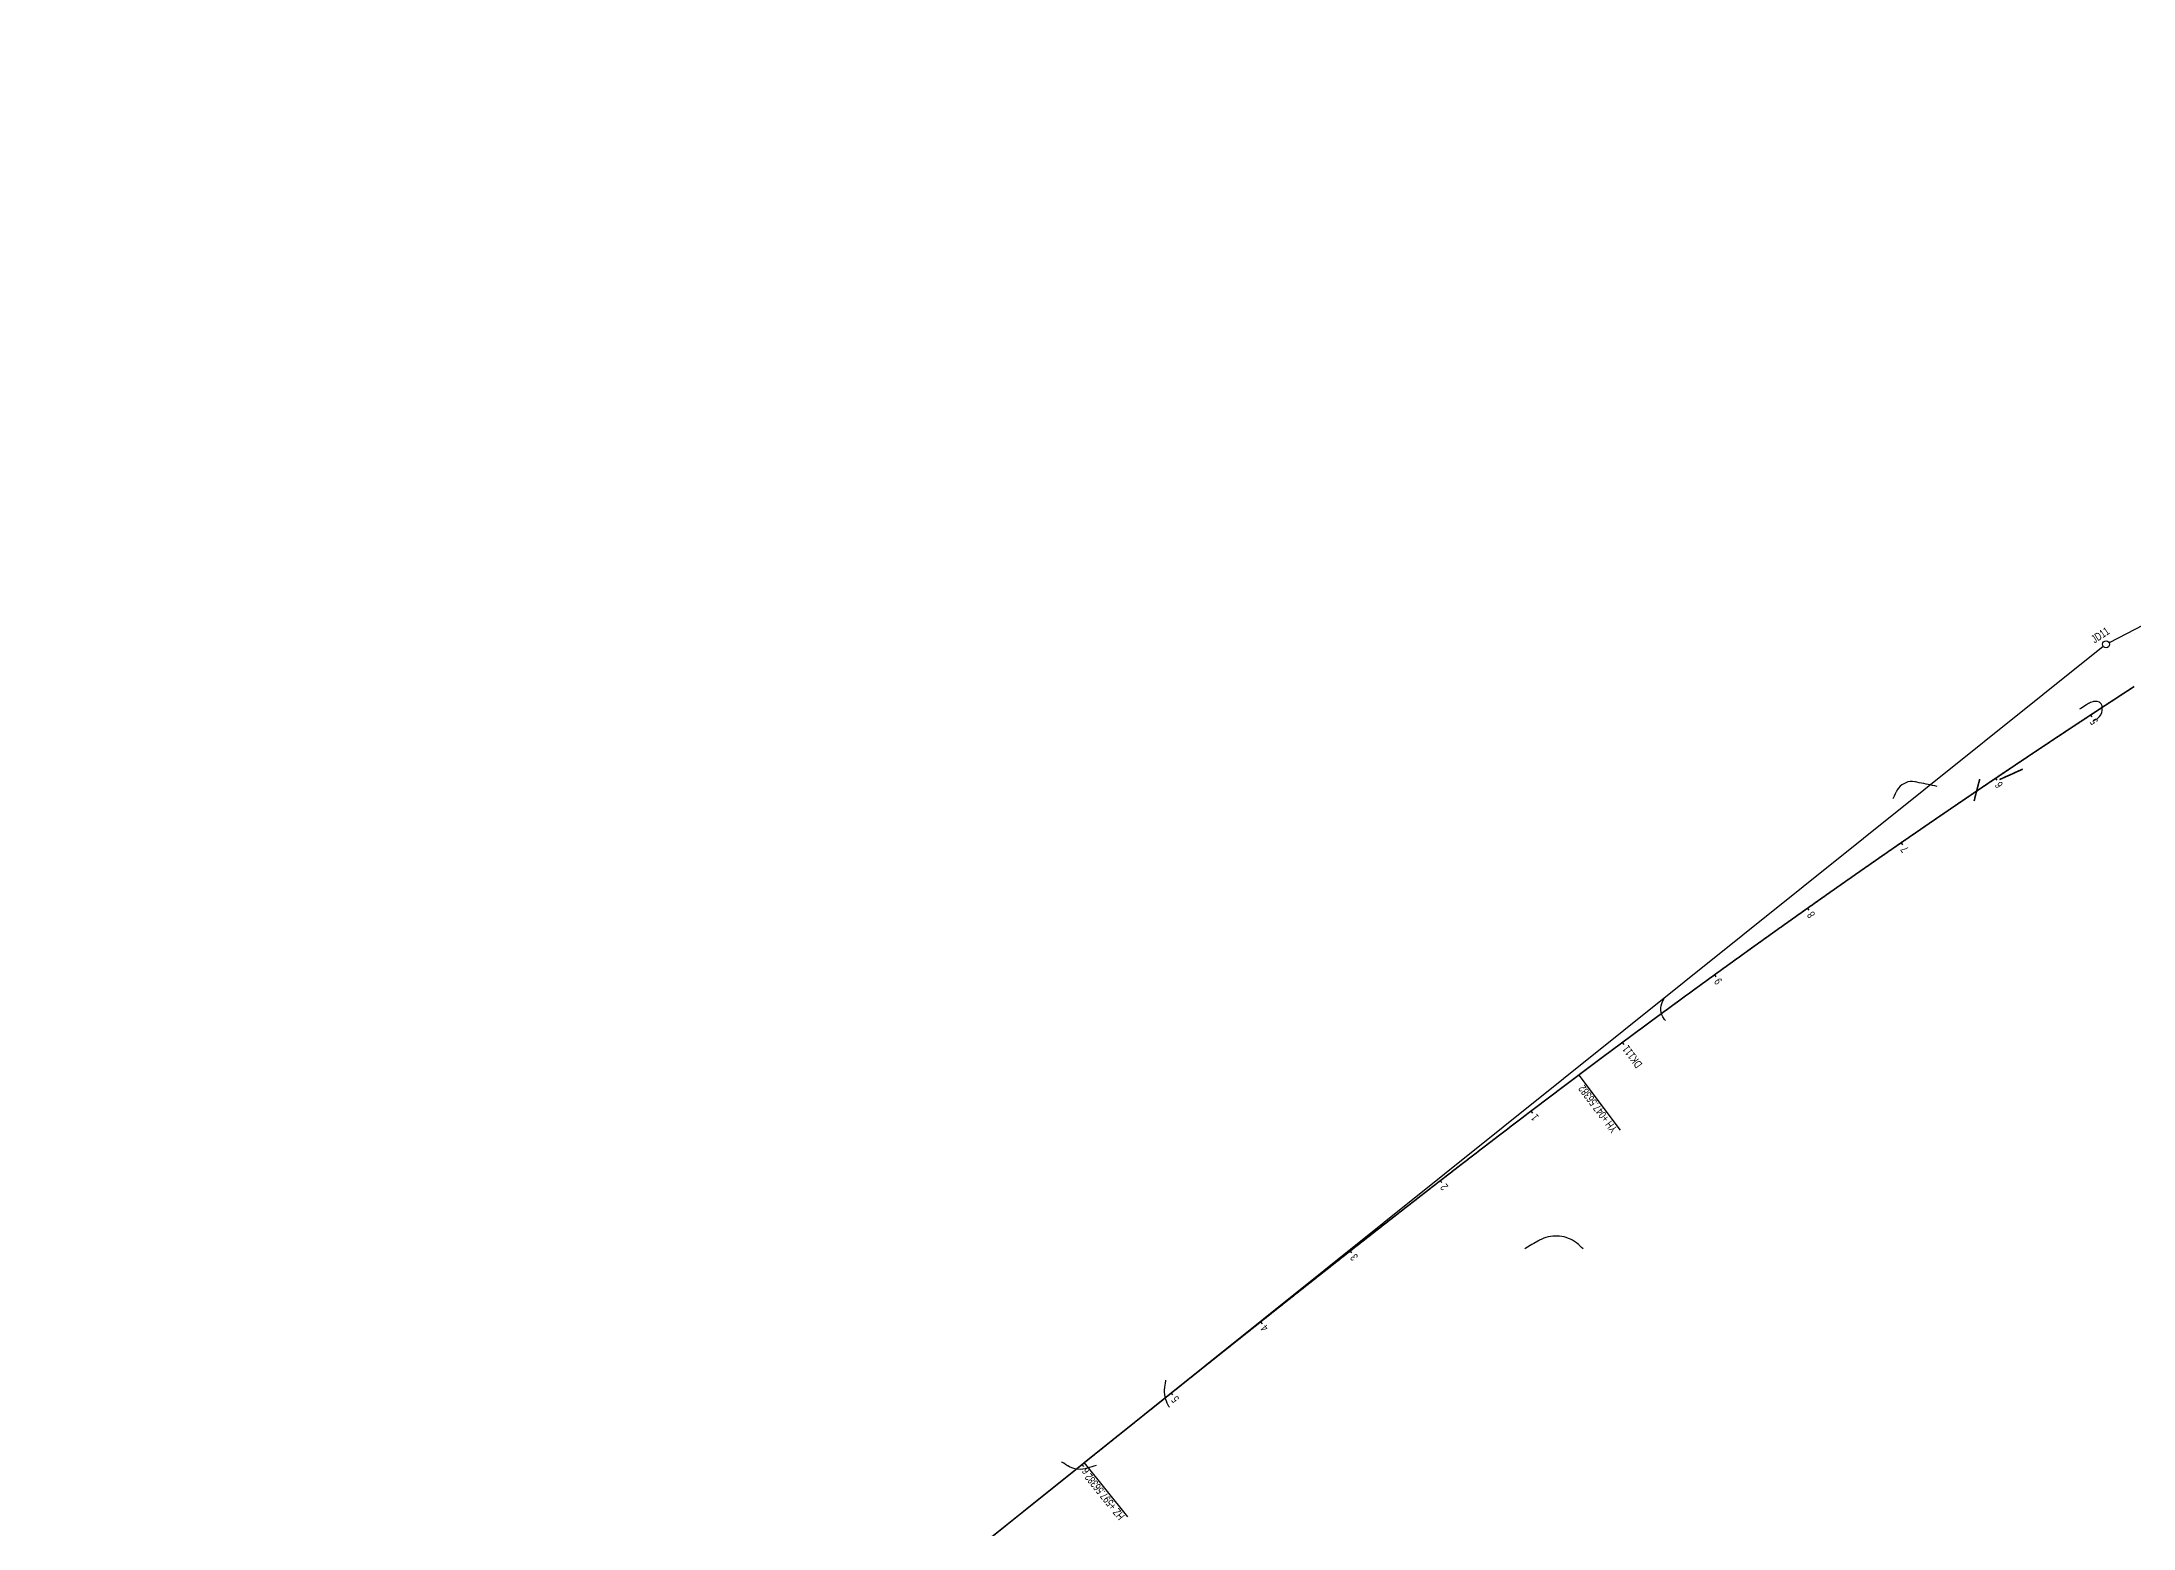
# Model space of a CAD drawing. Header units: millimetres. Extents: x 497834 to 621495, y 3353175 to 3430424.
# Drawn here: x 571236 to 573066, y 3394547 to 3395848 of the extents above; entities that cross this region are included whole.
import ezdxf

# ---------------------------------------------------------------- set-up
doc = ezdxf.new("R2010")
doc.units = ezdxf.units.MM
for name, color, linetype in [('DK改路中线', 7, 'Continuous'), ('dl3', 7, 'Continuous'), ('沪乍杭打线-0.0-200.8段-施工系转设计系成果-2000坐标系-左线_中线_交点', 7, 'Continuous'), ('沪乍杭打线-0.0-200.8段-施工系转设计系成果-2000坐标系-左线_五大桩', 7, 'Continuous'), ('沪乍杭打线-0.0-200.8段-施工系转设计系成果-2000坐标系-左线_里程', 7, 'Continuous')]:
    doc.layers.add(name, color=color, linetype=linetype)
doc.styles.add('PM_LC', font='slromans.shx', dxfattribs={"width": 0.75, "bigfont": 'hztxt.shx'})
doc.styles.add('PM_QX', font='slromans.shx', dxfattribs={"width": 0.75, "bigfont": 'hztxt.shx'})

msp = doc.modelspace()

# ---------------------------------------------------------------- linework, layer by layer
at = {"layer": 'DK改路中线', "color": 3, "linetype": 'Continuous', "ltscale": 2, "flags": 128}
for points in [[(573031.3, 3395253.9), (573033, 3395254.9), (573033.5, 3395255.1, 0.306383), (573034.7, 3395255.9), (573036.2, 3395257.3), (573037.4, 3395258.9), (573038.2, 3395260.7), (573038.7, 3395262.6), (573038.7, 3395264.6), (573038.7, 3395265), (573038.5, 3395266.1, 0.401438), (573038.5, 3395266.6), (573037.7, 3395268.4), (573036.2, 3395269.8), (573034.3, 3395270.5), (573033.2, 3395270.5), (573032.3, 3395270.5), (573031.9, 3395270.4, 0.12098), (573030.4, 3395270.2), (573028.5, 3395269.6), (573027.4, 3395269), (573026.7, 3395268.6), (573025, 3395267.5), (573019.9, 3395264.4), (573018.9, 3395263.8)], [(572894.2, 3395196.1), (572892.3, 3395196.5), (572890.3, 3395197), (572888.4, 3395197.4), (572886.4, 3395197.8), (572884.5, 3395198.2), (572882.5, 3395198.6), (572878.6, 3395199.4), (572876.6, 3395199.8), (572875.3, 3395200.1, 0.348379), (572874.7, 3395200.2), (572872.7, 3395200.4), (572870.7, 3395200.3), (572868.7, 3395200), (572866.8, 3395199.4), (572865, 3395198.5), (572863.3, 3395197.5), (572861.8, 3395196.2), (572860.4, 3395194.7), (572859.3, 3395193), (572858.6, 3395191.7), (572858.4, 3395191.3), (572857.6, 3395189.5), (572856.7, 3395187.6), (572855.9, 3395185.8), (572855.6, 3395185.3)], [(572656.5, 3394991.2), (572656.1, 3394991.7, -0.294324), (572655.3, 3394992.8), (572654.3, 3394994.5), (572653.5, 3394996.3), (572652.9, 3394998.3), (572652.6, 3395000.2), (572652.6, 3395002.2), (572652.9, 3395004.2), (572653.4, 3395006.1), (572654.1, 3395007.8), (572654.1, 3395008), (572655, 3395009.8), (572655.4, 3395010.6)], [(572584.6, 3394791.4), (572583.1, 3394792.7), (572581.7, 3394794.1), (572581.1, 3394794.6, 0.33105), (572580.2, 3394795.4), (572578.6, 3394796.7), (572577, 3394797.8), (572575.3, 3394798.9), (572573.5, 3394799.8), (572571.7, 3394800.6), (572569.8, 3394801.2), (572567.8, 3394801.8), (572565.9, 3394802.2), (572563.9, 3394802.5), (572561.9, 3394802.6), (572559.9, 3394802.6), (572557.9, 3394802.5), (572555.9, 3394802.3), (572554, 3394801.9), (572552, 3394801.4), (572550.1, 3394800.7), (572548.3, 3394800), (572546.5, 3394799.1), (572545.5, 3394798.5), (572544.8, 3394798.1), (572541.3, 3394796.1), (572539.6, 3394795.1), (572534.4, 3394792), (572533.5, 3394791.5)], [(572222.6, 3394652.8), (572222.2, 3394653.4, -0.178491), (572221.5, 3394654.5), (572220.6, 3394656.3), (572219.9, 3394658.2), (572219.2, 3394660.1), (572218.8, 3394662), (572218.5, 3394664), (572218.3, 3394666), (572218.4, 3394668), (572218.5, 3394670), (572218.6, 3394670.3), (572218.8, 3394672), (572219.1, 3394673.9), (572219.4, 3394675.9), (572219.5, 3394676.6)], [(572158.5, 3394601.8), (572156.6, 3394601.2), (572154.7, 3394600.6), (572152.7, 3394600.1), (572150.8, 3394599.5), (572150, 3394599.3, -0.215128), (572148.9, 3394599), (572146.9, 3394598.6), (572144.9, 3394598.4), (572142.9, 3394598.5), (572141, 3394598.7), (572139, 3394599.1), (572137.1, 3394599.8), (572135.3, 3394600.6), (572133.7, 3394601.5), (572133.5, 3394601.6), (572131.8, 3394602.6), (572130.1, 3394603.7), (572128.5, 3394604.7), (572128.2, 3394604.9)]]:
    msp.add_lwpolyline(points, format="xyb", dxfattribs=at)
at = {"layer": 'DK改路中线', "color": 3, "linetype": 'Continuous', "ltscale": 2, "const_width": 1.4, "flags": 128}
for points in [[(572969.1, 3395211.3), (572967.3, 3395210.4), (572965.4, 3395209.6), (572963.6, 3395208.8), (572960, 3395207.1), (572958.2, 3395206.3), (572956.3, 3395205.5), (572954.5, 3395204.7), (572952.7, 3395203.9), (572950.9, 3395203), (572949, 3395202.2), (572948.8, 3395202.1)], [(572931.5, 3395202.6), (572931, 3395200.6), (572930.5, 3395198.7), (572930, 3395196.8), (572929.5, 3395194.8), (572929, 3395192.9), (572928, 3395189), (572927.5, 3395187.1), (572926.6, 3395183.3)]]:
    msp.add_lwpolyline(points, dxfattribs=at)
at = {"layer": 'dl3', "color": 3, "linetype": 'Continuous', "ltscale": 2, "const_width": 1.4, "flags": 128}
msp.add_lwpolyline([(573066.7, 3395283.6), (573065.9, 3395283.1), (573065, 3395282.5), (573064.2, 3395282), (573064.2, 3395282), (573063.3, 3395281.4), (573062.5, 3395280.9), (573061.7, 3395280.3), (573060.8, 3395279.8), (573060, 3395279.3), (573060, 3395279.3), (573059.2, 3395278.7), (573058.3, 3395278.2), (573057.5, 3395277.6), (573056.6, 3395277.1), (573055.8, 3395276.5), (573055.8, 3395276.5), (573055, 3395276), (573054.1, 3395275.4), (573053.3, 3395274.9), (573052.5, 3395274.3), (573051.6, 3395273.8), (573051.6, 3395273.8), (573050.8, 3395273.2), (573050, 3395272.7), (573049.1, 3395272.1), (573048.3, 3395271.6), (573047.4, 3395271), (573047.4, 3395271), (573046.6, 3395270.5), (573045.8, 3395270), (573044.9, 3395269.4), (573044.1, 3395268.9), (573043.3, 3395268.3), (573043.3, 3395268.3), (573042.4, 3395267.8), (573041.6, 3395267.2), (573040.7, 3395266.7), (573039.9, 3395266.1), (573039.1, 3395265.6), (573039.1, 3395265.6), (573038.2, 3395265), (573037.4, 3395264.5), (573036.6, 3395263.9), (573035.7, 3395263.4), (573034.9, 3395262.8), (573034.9, 3395262.8), (573034.1, 3395262.3), (573033.2, 3395261.7), (573032.4, 3395261.2), (573031.6, 3395260.6), (573030.7, 3395260.1), (573030.7, 3395260.1), (573029.9, 3395259.5), (573029, 3395259), (573028.2, 3395258.4), (573027.4, 3395257.9), (573026.5, 3395257.3), (573026.5, 3395257.3), (573025.7, 3395256.8), (573024.9, 3395256.2), (573024, 3395255.7), (573023.2, 3395255.1), (573022.4, 3395254.6), (573022.4, 3395254.6), (573021.5, 3395254), (573020.7, 3395253.5), (573019.9, 3395252.9), (573019, 3395252.4), (573018.2, 3395251.8), (573018.2, 3395251.8), (573017.4, 3395251.3), (573016.5, 3395250.7), (573015.7, 3395250.2), (573014.9, 3395249.6), (573014, 3395249.1), (573014, 3395249.1), (573013.2, 3395248.5), (573012.4, 3395248), (573011.5, 3395247.4), (573010.7, 3395246.9), (573009.8, 3395246.3), (573009.8, 3395246.3), (573009, 3395245.8), (573008.2, 3395245.2), (573007.3, 3395244.7), (573006.5, 3395244.1), (573005.7, 3395243.6), (573005.7, 3395243.5), (573004.8, 3395243), (573004, 3395242.4), (573003.2, 3395241.9), (573002.3, 3395241.3), (573001.5, 3395240.8), (573001.5, 3395240.8), (573000.7, 3395240.2), (572999.8, 3395239.7), (572999, 3395239.1), (572998.2, 3395238.6), (572997.3, 3395238), (572997.3, 3395238), (572996.5, 3395237.5), (572995.7, 3395236.9), (572994.8, 3395236.4), (572994, 3395235.8), (572993.2, 3395235.3), (572993.2, 3395235.3), (572992.4, 3395234.7), (572991.5, 3395234.1), (572990.7, 3395233.6), (572989.9, 3395233), (572989, 3395232.5), (572989, 3395232.5), (572988.2, 3395231.9), (572987.4, 3395231.4), (572986.5, 3395230.8), (572985.7, 3395230.3), (572984.9, 3395229.7), (572984.9, 3395229.7), (572984, 3395229.2), (572983.2, 3395228.6), (572982.4, 3395228), (572981.5, 3395227.5), (572980.7, 3395226.9), (572980.7, 3395226.9), (572979.9, 3395226.4), (572979, 3395225.8), (572978.2, 3395225.3), (572977.4, 3395224.7), (572976.5, 3395224.2), (572976.5, 3395224.2), (572975.7, 3395223.6), (572974.9, 3395223.1), (572974, 3395222.5), (572973.2, 3395221.9), (572972.4, 3395221.4), (572972.4, 3395221.4), (572971.6, 3395220.8), (572970.7, 3395220.3), (572969.9, 3395219.7), (572969.1, 3395219.2), (572968.2, 3395218.6), (572968.2, 3395218.6), (572967.4, 3395218), (572966.6, 3395217.5), (572965.7, 3395216.9), (572964.9, 3395216.4), (572964.1, 3395215.8), (572964.1, 3395215.8), (572963.2, 3395215.3), (572962.4, 3395214.7), (572961.6, 3395214.1), (572960.8, 3395213.6), (572959.9, 3395213), (572959.9, 3395213), (572959.1, 3395212.5), (572958.3, 3395211.9), (572957.4, 3395211.4), (572956.6, 3395210.8), (572955.8, 3395210.2), (572955.8, 3395210.2), (572954.9, 3395209.7), (572954.1, 3395209.1), (572953.3, 3395208.6), (572952.5, 3395208), (572951.6, 3395207.5), (572951.6, 3395207.4), (572950.8, 3395206.9), (572950, 3395206.3), (572949.1, 3395205.8), (572948.3, 3395205.2), (572947.5, 3395204.7), (572947.5, 3395204.7), (572946.7, 3395204.1), (572945.8, 3395203.5), (572945, 3395203), (572944.2, 3395202.4), (572943.3, 3395201.9), (572943.3, 3395201.9), (572942.5, 3395201.3), (572941.7, 3395200.7), (572940.8, 3395200.2), (572940, 3395199.6), (572939.2, 3395199.1), (572939.2, 3395199.1), (572938.4, 3395198.5), (572937.5, 3395197.9), (572936.7, 3395197.4), (572935.9, 3395196.8), (572935, 3395196.3), (572935, 3395196.3), (572934.2, 3395195.7), (572933.4, 3395195.1), (572932.6, 3395194.6), (572931.7, 3395194), (572930.9, 3395193.5), (572930.9, 3395193.5), (572930.1, 3395192.9), (572929.3, 3395192.3), (572928.4, 3395191.8), (572927.6, 3395191.2), (572926.8, 3395190.7), (572926.8, 3395190.7), (572925.9, 3395190.1), (572925.1, 3395189.5), (572924.3, 3395189), (572923.5, 3395188.4), (572922.6, 3395187.8), (572922.6, 3395187.8), (572921.8, 3395187.3), (572921, 3395186.7), (572920.2, 3395186.2), (572919.3, 3395185.6), (572918.5, 3395185), (572918.5, 3395185), (572917.7, 3395184.5), (572916.8, 3395183.9), (572916, 3395183.3), (572915.2, 3395182.8), (572914.4, 3395182.2), (572914.4, 3395182.2), (572913.5, 3395181.7), (572912.7, 3395181.1), (572911.9, 3395180.5), (572911.1, 3395180), (572910.2, 3395179.4), (572910.2, 3395179.4), (572909.4, 3395178.8), (572908.6, 3395178.3), (572907.8, 3395177.7), (572906.9, 3395177.2), (572906.1, 3395176.6), (572906.1, 3395176.6), (572905.3, 3395176), (572904.4, 3395175.5), (572903.6, 3395174.9), (572902.8, 3395174.3), (572902, 3395173.8), (572902, 3395173.8), (572901.1, 3395173.2), (572900.3, 3395172.6), (572899.5, 3395172.1), (572898.7, 3395171.5), (572897.8, 3395171), (572897.8, 3395170.9), (572897, 3395170.4), (572896.2, 3395169.8), (572895.4, 3395169.3), (572894.5, 3395168.7), (572893.7, 3395168.1), (572893.7, 3395168.1), (572892.9, 3395167.6), (572892.1, 3395167), (572891.2, 3395166.4), (572890.4, 3395165.9), (572889.6, 3395165.3), (572889.6, 3395165.3), (572888.8, 3395164.7), (572887.9, 3395164.2), (572887.1, 3395163.6), (572886.3, 3395163), (572885.5, 3395162.5), (572885.5, 3395162.5), (572884.6, 3395161.9), (572883.8, 3395161.3), (572883, 3395160.8), (572882.2, 3395160.2), (572881.3, 3395159.6), (572881.3, 3395159.6), (572880.5, 3395159.1), (572879.7, 3395158.5), (572878.9, 3395157.9), (572878.1, 3395157.4), (572877.2, 3395156.8), (572877.2, 3395156.8), (572876.4, 3395156.2), (572875.6, 3395155.7), (572874.8, 3395155.1), (572873.9, 3395154.5), (572873.1, 3395154), (572873.1, 3395154), (572872.3, 3395153.4), (572871.5, 3395152.8), (572870.6, 3395152.3), (572869.8, 3395151.7), (572869, 3395151.1), (572869, 3395151.1), (572868.2, 3395150.6), (572867.3, 3395150), (572866.5, 3395149.4), (572865.7, 3395148.9), (572864.9, 3395148.3), (572864.9, 3395148.3), (572864.1, 3395147.7), (572863.2, 3395147.2), (572862.4, 3395146.6), (572861.6, 3395146), (572860.8, 3395145.5), (572860.8, 3395145.4), (572859.9, 3395144.9), (572859.1, 3395144.3), (572858.3, 3395143.7), (572857.5, 3395143.2), (572856.7, 3395142.6), (572856.7, 3395142.6), (572855.8, 3395142), (572855, 3395141.5), (572854.2, 3395140.9), (572853.4, 3395140.3), (572852.5, 3395139.8), (572852.5, 3395139.8), (572851.7, 3395139.2), (572850.9, 3395138.6), (572850.1, 3395138), (572849.3, 3395137.5), (572848.4, 3395136.9), (572848.4, 3395136.9), (572847.6, 3395136.3), (572846.8, 3395135.8), (572846, 3395135.2), (572845.2, 3395134.6), (572844.3, 3395134.1), (572844.3, 3395134.1), (572843.5, 3395133.5), (572842.7, 3395132.9), (572841.9, 3395132.3), (572841, 3395131.8), (572840.2, 3395131.2), (572840.2, 3395131.2), (572839.4, 3395130.6), (572838.6, 3395130.1), (572837.8, 3395129.5), (572836.9, 3395128.9), (572836.1, 3395128.3), (572836.1, 3395128.3), (572835.3, 3395127.8), (572834.5, 3395127.2), (572833.7, 3395126.6), (572832.8, 3395126.1), (572832, 3395125.5), (572832, 3395125.5), (572831.2, 3395124.9), (572830.4, 3395124.3), (572829.6, 3395123.8), (572828.7, 3395123.2), (572827.9, 3395122.6), (572827.9, 3395122.6), (572827.1, 3395122.1), (572826.3, 3395121.5), (572825.5, 3395120.9), (572824.6, 3395120.3), (572823.8, 3395119.8), (572823.8, 3395119.8), (572823, 3395119.2), (572822.2, 3395118.6), (572821.4, 3395118), (572820.5, 3395117.5), (572819.7, 3395116.9), (572819.7, 3395116.9), (572818.9, 3395116.3), (572818.1, 3395115.7), (572817.3, 3395115.2), (572816.4, 3395114.6), (572815.6, 3395114), (572815.6, 3395114), (572814.8, 3395113.5), (572814, 3395112.9), (572813.2, 3395112.3), (572812.4, 3395111.7), (572811.5, 3395111.2), (572811.5, 3395111.2), (572810.7, 3395110.6), (572809.9, 3395110), (572809.1, 3395109.4), (572808.3, 3395108.9), (572807.4, 3395108.3), (572807.4, 3395108.3), (572806.6, 3395107.7), (572805.8, 3395107.1), (572805, 3395106.6), (572804.2, 3395106), (572803.4, 3395105.4), (572803.3, 3395105.4), (572802.5, 3395104.8), (572801.7, 3395104.3), (572800.9, 3395103.7), (572800.1, 3395103.1), (572799.3, 3395102.5), (572799.3, 3395102.5), (572798.4, 3395102), (572797.6, 3395101.4), (572796.8, 3395100.8), (572796, 3395100.2), (572795.2, 3395099.6), (572795.2, 3395099.6), (572794.4, 3395099.1), (572793.5, 3395098.5), (572792.7, 3395097.9), (572791.9, 3395097.3), (572791.1, 3395096.8), (572791.1, 3395096.8), (572790.3, 3395096.2), (572789.5, 3395095.6), (572788.6, 3395095), (572787.8, 3395094.5), (572787, 3395093.9), (572787, 3395093.9), (572786.2, 3395093.3), (572785.4, 3395092.7), (572784.6, 3395092.1), (572783.7, 3395091.6), (572782.9, 3395091), (572782.9, 3395091), (572782.1, 3395090.4), (572781.3, 3395089.8), (572780.5, 3395089.3), (572779.7, 3395088.7), (572778.8, 3395088.1), (572778.8, 3395088.1), (572778, 3395087.5), (572777.2, 3395086.9), (572776.4, 3395086.4), (572775.6, 3395085.8), (572774.8, 3395085.2), (572774.8, 3395085.2), (572773.9, 3395084.6), (572773.1, 3395084.1), (572772.3, 3395083.5), (572771.5, 3395082.9), (572770.7, 3395082.3), (572770.7, 3395082.3), (572769.9, 3395081.7), (572769.1, 3395081.2), (572768.2, 3395080.6), (572767.4, 3395080), (572766.6, 3395079.4), (572766.6, 3395079.4), (572765.8, 3395078.8), (572765, 3395078.3), (572764.2, 3395077.7), (572763.4, 3395077.1), (572762.5, 3395076.5), (572762.5, 3395076.5), (572761.7, 3395075.9), (572760.9, 3395075.4), (572760.1, 3395074.8), (572759.3, 3395074.2), (572758.5, 3395073.6), (572758.5, 3395073.6), (572757.7, 3395073), (572756.8, 3395072.5), (572756, 3395071.9), (572755.2, 3395071.3), (572754.4, 3395070.7), (572754.4, 3395070.7), (572753.6, 3395070.1), (572752.8, 3395069.6), (572752, 3395069), (572751.1, 3395068.4), (572750.3, 3395067.8), (572750.3, 3395067.8), (572749.5, 3395067.2), (572748.7, 3395066.7), (572747.9, 3395066.1), (572747.1, 3395065.5), (572746.3, 3395064.9), (572746.3, 3395064.9), (572745.4, 3395064.3), (572744.6, 3395063.7), (572743.8, 3395063.2), (572743, 3395062.6), (572742.2, 3395062), (572742.2, 3395062), (572741.4, 3395061.4), (572740.6, 3395060.8), (572739.8, 3395060.2), (572738.9, 3395059.7), (572738.1, 3395059.1), (572738.1, 3395059.1), (572737.3, 3395058.5), (572736.5, 3395057.9), (572735.7, 3395057.3), (572734.9, 3395056.8), (572734.1, 3395056.2), (572734.1, 3395056.2), (572733.3, 3395055.6), (572732.4, 3395055), (572731.6, 3395054.4), (572730.8, 3395053.8), (572730, 3395053.3), (572730, 3395053.2), (572729.2, 3395052.7), (572728.4, 3395052.1), (572727.6, 3395051.5), (572726.8, 3395050.9), (572725.9, 3395050.3), (572725.9, 3395050.3), (572725.1, 3395049.7), (572724.3, 3395049.2), (572723.5, 3395048.6), (572722.7, 3395048), (572721.9, 3395047.4), (572721.9, 3395047.4), (572721.1, 3395046.8), (572720.3, 3395046.2), (572719.5, 3395045.7), (572718.6, 3395045.1), (572717.8, 3395044.5), (572717.8, 3395044.5), (572717, 3395043.9), (572716.2, 3395043.3), (572715.4, 3395042.7), (572714.6, 3395042.1), (572713.8, 3395041.6), (572713.8, 3395041.6), (572713, 3395041), (572712.2, 3395040.4), (572711.3, 3395039.8), (572710.5, 3395039.2), (572709.7, 3395038.6), (572709.7, 3395038.6), (572708.9, 3395038), (572708.1, 3395037.5), (572707.3, 3395036.9), (572706.5, 3395036.3), (572705.7, 3395035.7), (572705.7, 3395035.7), (572704.9, 3395035.1), (572704.1, 3395034.5), (572703.2, 3395033.9), (572702.4, 3395033.4), (572701.6, 3395032.8), (572701.6, 3395032.8), (572700.8, 3395032.2), (572700, 3395031.6), (572699.2, 3395031), (572698.4, 3395030.4), (572697.6, 3395029.8), (572697.6, 3395029.8), (572696.8, 3395029.2), (572696, 3395028.7), (572695.1, 3395028.1), (572694.3, 3395027.5), (572693.5, 3395026.9), (572693.5, 3395026.9), (572692.7, 3395026.3), (572691.9, 3395025.7), (572691.1, 3395025.1), (572690.3, 3395024.5), (572689.5, 3395024), (572689.5, 3395024), (572688.7, 3395023.4), (572687.9, 3395022.8), (572687.1, 3395022.2), (572686.3, 3395021.6), (572685.4, 3395021), (572685.4, 3395021), (572684.6, 3395020.4), (572683.8, 3395019.8), (572683, 3395019.2), (572682.2, 3395018.7), (572681.4, 3395018.1), (572681.4, 3395018.1), (572680.6, 3395017.5), (572679.8, 3395016.9), (572679, 3395016.3), (572678.2, 3395015.7), (572677.4, 3395015.1), (572677.4, 3395015.1), (572676.6, 3395014.5), (572675.7, 3395013.9), (572674.9, 3395013.4), (572674.1, 3395012.8), (572673.3, 3395012.2), (572673.3, 3395012.2), (572672.5, 3395011.6), (572671.7, 3395011), (572670.9, 3395010.4), (572670.1, 3395009.8), (572669.3, 3395009.2), (572669.3, 3395009.2), (572668.5, 3395008.6), (572667.7, 3395008), (572666.9, 3395007.4), (572666.1, 3395006.9), (572665.3, 3395006.3), (572665.3, 3395006.3), (572664.5, 3395005.7), (572663.6, 3395005.1), (572662.8, 3395004.5), (572662, 3395003.9), (572661.2, 3395003.3), (572661.2, 3395003.3), (572660.4, 3395002.7), (572659.6, 3395002.1), (572658.8, 3395001.5), (572658, 3395000.9), (572657.2, 3395000.4), (572657.2, 3395000.3), (572656.4, 3394999.8), (572655.6, 3394999.2), (572654.8, 3394998.6), (572654, 3394998), (572653.2, 3394997.4), (572653.2, 3394997.4), (572652.4, 3394996.8), (572651.6, 3394996.2), (572650.7, 3394995.6), (572649.9, 3394995), (572649.1, 3394994.4), (572649.1, 3394994.4), (572648.3, 3394993.8), (572647.5, 3394993.2), (572646.7, 3394992.6), (572645.9, 3394992.1), (572645.1, 3394991.5), (572645.1, 3394991.5), (572644.3, 3394990.9), (572643.5, 3394990.3), (572642.7, 3394989.7), (572641.9, 3394989.1), (572641.1, 3394988.5), (572641.1, 3394988.5), (572640.3, 3394987.9), (572639.5, 3394987.3), (572638.7, 3394986.7), (572637.9, 3394986.1), (572637.1, 3394985.5), (572637.1, 3394985.5), (572636.3, 3394984.9), (572635.5, 3394984.3), (572634.7, 3394983.7), (572633.8, 3394983.1), (572633, 3394982.6), (572633, 3394982.5), (572632.2, 3394982), (572631.4, 3394981.4), (572630.6, 3394980.8), (572629.8, 3394980.2), (572629, 3394979.6), (572629, 3394979.6), (572628.2, 3394979), (572627.4, 3394978.4), (572626.6, 3394977.8), (572625.8, 3394977.2), (572625, 3394976.6), (572625, 3394976.6), (572624.2, 3394976), (572623.4, 3394975.4), (572622.6, 3394974.8), (572621.8, 3394974.2), (572621, 3394973.6), (572621, 3394973.6), (572620.2, 3394973), (572619.4, 3394972.4), (572618.6, 3394971.8), (572617.8, 3394971.2), (572617, 3394970.6), (572617, 3394970.6), (572616.2, 3394970), (572615.4, 3394969.4), (572614.6, 3394968.8), (572613.8, 3394968.3), (572613, 3394967.7), (572613, 3394967.7), (572612.2, 3394967.1), (572611.4, 3394966.5), (572610.6, 3394965.9), (572609.8, 3394965.3), (572609, 3394964.7), (572609, 3394964.7), (572608.2, 3394964.1), (572607.4, 3394963.5), (572606.6, 3394962.9), (572605.7, 3394962.3), (572604.9, 3394961.7), (572604.9, 3394961.7), (572604.1, 3394961.1), (572603.3, 3394960.5), (572602.5, 3394959.9), (572601.7, 3394959.3), (572600.9, 3394958.7), (572600.9, 3394958.7), (572600.1, 3394958.1), (572599.3, 3394957.5), (572598.5, 3394956.9), (572597.7, 3394956.3), (572596.9, 3394955.7), (572596.9, 3394955.7), (572596.1, 3394955.1), (572595.3, 3394954.5), (572594.5, 3394953.9), (572593.7, 3394953.3), (572592.9, 3394952.7), (572592.9, 3394952.7), (572592.1, 3394952.1), (572591.3, 3394951.5), (572590.5, 3394950.9), (572589.7, 3394950.3), (572588.9, 3394949.7), (572588.9, 3394949.7), (572588.1, 3394949.1), (572587.3, 3394948.5), (572586.5, 3394947.9), (572585.7, 3394947.3), (572584.9, 3394946.7), (572584.9, 3394946.7), (572584.1, 3394946.1), (572583.3, 3394945.5), (572582.5, 3394944.9), (572581.7, 3394944.3), (572580.9, 3394943.7), (572580.9, 3394943.7), (572580.7, 3394943.5), (572579.9, 3394942.9), (572579.1, 3394942.3), (572578.3, 3394941.7), (572577.5, 3394941.1), (572576.7, 3394940.5), (572575.9, 3394939.9), (572575.1, 3394939.3), (572574.3, 3394938.7), (572573.5, 3394938.1), (572572.7, 3394937.5), (572571.9, 3394936.9), (572571.1, 3394936.3), (572570.3, 3394935.7), (572569.5, 3394935.1), (572568.7, 3394934.5), (572567.9, 3394933.9), (572567.1, 3394933.3), (572566.3, 3394932.7), (572565.5, 3394932.1), (572564.7, 3394931.5), (572563.9, 3394930.9), (572563.1, 3394930.3), (572562.3, 3394929.7), (572561.5, 3394929.1), (572560.8, 3394928.5), (572560, 3394927.9), (572559.2, 3394927.3), (572558.4, 3394926.7), (572557.6, 3394926.1), (572556.8, 3394925.5), (572556, 3394924.9), (572555.2, 3394924.3), (572554.4, 3394923.7), (572553.6, 3394923.1), (572552.8, 3394922.5), (572552, 3394921.9), (572551.2, 3394921.3), (572550.4, 3394920.7), (572549.6, 3394920.1), (572548.8, 3394919.5), (572548, 3394918.8), (572547.2, 3394918.2), (572546.4, 3394917.6), (572545.6, 3394917), (572544.8, 3394916.4), (572544, 3394915.8), (572543.2, 3394915.2), (572542.4, 3394914.6), (572541.6, 3394914), (572540.8, 3394913.4), (572540, 3394912.8), (572539.2, 3394912.2), (572538.4, 3394911.6), (572537.6, 3394911), (572536.8, 3394910.4), (572536, 3394909.8), (572535.3, 3394909.2), (572534.5, 3394908.6), (572533.7, 3394908), (572532.9, 3394907.4), (572532.1, 3394906.7), (572531.3, 3394906.1), (572530.5, 3394905.5), (572529.7, 3394904.9), (572528.9, 3394904.3), (572528.1, 3394903.7), (572527.3, 3394903.1), (572526.5, 3394902.5), (572525.7, 3394901.9), (572524.9, 3394901.3), (572524.1, 3394900.7), (572523.3, 3394900.1), (572522.5, 3394899.5), (572521.7, 3394898.9), (572520.9, 3394898.3), (572520.1, 3394897.6), (572519.3, 3394897), (572518.6, 3394896.4), (572517.8, 3394895.8), (572517, 3394895.2), (572516.2, 3394894.6), (572515.4, 3394894), (572514.6, 3394893.4), (572513.8, 3394892.8), (572513, 3394892.2), (572512.2, 3394891.6), (572511.4, 3394891), (572510.6, 3394890.4), (572509.8, 3394889.8), (572509, 3394889.1), (572508.2, 3394888.5), (572507.4, 3394887.9), (572506.6, 3394887.3), (572505.8, 3394886.7), (572505.1, 3394886.1), (572504.3, 3394885.5), (572503.5, 3394884.9), (572502.7, 3394884.3), (572501.9, 3394883.7), (572501.1, 3394883.1), (572500.3, 3394882.5), (572499.5, 3394881.8), (572498.7, 3394881.2), (572497.9, 3394880.6), (572497.1, 3394880), (572496.3, 3394879.4), (572495.5, 3394878.8), (572494.7, 3394878.2), (572494, 3394877.6), (572493.2, 3394877), (572492.4, 3394876.4), (572491.6, 3394875.7), (572490.8, 3394875.1), (572490, 3394874.5), (572489.2, 3394873.9), (572488.4, 3394873.3), (572487.6, 3394872.7), (572486.8, 3394872.1), (572486, 3394871.5), (572485.2, 3394870.9), (572484.4, 3394870.3), (572483.6, 3394869.6), (572482.9, 3394869), (572482.1, 3394868.4), (572481.3, 3394867.8), (572480.5, 3394867.2), (572479.7, 3394866.6), (572478.9, 3394866), (572478.1, 3394865.4), (572477.3, 3394864.8), (572476.5, 3394864.2), (572475.7, 3394863.5), (572474.9, 3394862.9), (572474.1, 3394862.3), (572473.4, 3394861.7), (572472.6, 3394861.1), (572471.8, 3394860.5), (572471, 3394859.9), (572470.2, 3394859.3), (572469.4, 3394858.6), (572468.6, 3394858), (572467.8, 3394857.4), (572467, 3394856.8), (572466.2, 3394856.2), (572465.4, 3394855.6), (572464.7, 3394855), (572463.9, 3394854.4), (572463.1, 3394853.8), (572462.3, 3394853.1), (572461.5, 3394852.5), (572460.7, 3394851.9), (572459.9, 3394851.3), (572459.1, 3394850.7), (572458.3, 3394850.1), (572457.5, 3394849.5), (572456.7, 3394848.9), (572456, 3394848.2), (572455.2, 3394847.6), (572454.4, 3394847), (572453.6, 3394846.4), (572452.8, 3394845.8), (572452, 3394845.2), (572451.2, 3394844.6), (572450.4, 3394843.9), (572449.6, 3394843.3), (572448.8, 3394842.7), (572448.1, 3394842.1), (572447.3, 3394841.5), (572446.5, 3394840.9), (572445.7, 3394840.3), (572444.9, 3394839.7), (572444.1, 3394839), (572443.3, 3394838.4), (572442.5, 3394837.8), (572441.7, 3394837.2), (572441, 3394836.6), (572440.2, 3394836), (572439.4, 3394835.4), (572438.6, 3394834.7), (572437.8, 3394834.1), (572437, 3394833.5), (572436.2, 3394832.9), (572435.4, 3394832.3), (572434.6, 3394831.7), (572433.9, 3394831.1), (572433.1, 3394830.4), (572432.3, 3394829.8), (572431.5, 3394829.2), (572430.7, 3394828.6), (572429.9, 3394828), (572429.1, 3394827.4), (572428.3, 3394826.8), (572427.5, 3394826.1), (572426.8, 3394825.5), (572426, 3394824.9), (572425.2, 3394824.3), (572424.4, 3394823.7), (572423.6, 3394823.1), (572422.8, 3394822.4), (572422, 3394821.8), (572421.2, 3394821.2), (572420.4, 3394820.6), (572419.7, 3394820), (572418.9, 3394819.4), (572418.1, 3394818.8), (572417.3, 3394818.1), (572416.5, 3394817.5), (572415.7, 3394816.9), (572414.9, 3394816.3), (572414.1, 3394815.7), (572413.4, 3394815.1), (572412.6, 3394814.4), (572411.8, 3394813.8), (572411, 3394813.2), (572410.2, 3394812.6), (572409.4, 3394812), (572408.6, 3394811.4), (572407.8, 3394810.7), (572407.1, 3394810.1), (572406.3, 3394809.5), (572405.5, 3394808.9), (572404.7, 3394808.3), (572403.9, 3394807.7), (572403.1, 3394807), (572402.3, 3394806.4), (572401.5, 3394805.8), (572400.8, 3394805.2), (572400, 3394804.6), (572399.2, 3394804), (572398.4, 3394803.3), (572397.6, 3394802.7), (572396.8, 3394802.1), (572396, 3394801.5), (572395.2, 3394800.9), (572394.5, 3394800.3), (572393.7, 3394799.6), (572392.9, 3394799), (572392.1, 3394798.4), (572391.3, 3394797.8), (572390.5, 3394797.2), (572389.7, 3394796.6), (572389, 3394795.9), (572388.2, 3394795.3), (572387.4, 3394794.7), (572386.6, 3394794.1), (572385.8, 3394793.5), (572385, 3394792.9), (572384.2, 3394792.2), (572383.4, 3394791.6), (572382.7, 3394791), (572381.9, 3394790.4), (572381.1, 3394789.8), (572380.3, 3394789.1), (572379.5, 3394788.5), (572378.7, 3394787.9), (572377.9, 3394787.3), (572377.2, 3394786.7), (572376.4, 3394786.1), (572375.6, 3394785.4), (572374.8, 3394784.8), (572374, 3394784.2), (572373.2, 3394783.6), (572372.4, 3394783), (572371.7, 3394782.3), (572370.9, 3394781.7), (572370.1, 3394781.1), (572369.3, 3394780.5), (572368.5, 3394779.9), (572367.7, 3394779.2), (572366.9, 3394778.6), (572366.2, 3394778), (572365.4, 3394777.4), (572364.6, 3394776.8), (572363.8, 3394776.2), (572363, 3394775.5), (572362.2, 3394774.9), (572361.5, 3394774.3), (572360.7, 3394773.7), (572359.9, 3394773.1), (572359.1, 3394772.4), (572358.3, 3394771.8), (572357.5, 3394771.2), (572356.7, 3394770.6), (572356, 3394770), (572355.2, 3394769.3), (572354.4, 3394768.7), (572353.6, 3394768.1), (572352.8, 3394767.5), (572352, 3394766.9), (572351.2, 3394766.2), (572350.5, 3394765.6), (572349.7, 3394765), (572348.9, 3394764.4), (572348.1, 3394763.8), (572347.3, 3394763.1), (572346.5, 3394762.5), (572345.8, 3394761.9), (572345, 3394761.3), (572344.2, 3394760.7), (572343.4, 3394760), (572342.6, 3394759.4), (572341.8, 3394758.8), (572341, 3394758.2), (572340.3, 3394757.6), (572339.5, 3394756.9), (572338.7, 3394756.3), (572337.9, 3394755.7), (572337.1, 3394755.1), (572336.3, 3394754.5), (572335.6, 3394753.8), (572334.8, 3394753.2), (572334, 3394752.6), (572333.2, 3394752), (572332.4, 3394751.4), (572331.6, 3394750.7), (572330.9, 3394750.1), (572330.1, 3394749.5), (572329.3, 3394748.9), (572328.5, 3394748.2), (572327.7, 3394747.6), (572326.9, 3394747), (572326.2, 3394746.4), (572325.4, 3394745.8), (572324.6, 3394745.1), (572323.8, 3394744.5), (572323, 3394743.9), (572322.2, 3394743.3), (572321.4, 3394742.7), (572320.7, 3394742), (572319.9, 3394741.4), (572319.1, 3394740.8), (572318.3, 3394740.2), (572317.5, 3394739.5), (572316.7, 3394738.9), (572316, 3394738.3), (572315.2, 3394737.7), (572314.4, 3394737.1), (572313.6, 3394736.4), (572312.8, 3394735.8), (572312, 3394735.2), (572311.3, 3394734.6), (572310.5, 3394734), (572309.7, 3394733.3), (572308.9, 3394732.7), (572308.1, 3394732.1), (572307.4, 3394731.5), (572306.6, 3394730.8), (572305.8, 3394730.2), (572305, 3394729.6), (572304.2, 3394729), (572303.4, 3394728.4), (572302.7, 3394727.7), (572301.9, 3394727.1), (572301.1, 3394726.5), (572300.3, 3394725.9), (572299.5, 3394725.2), (572298.7, 3394724.6), (572298, 3394724), (572297.2, 3394723.4), (572296.4, 3394722.8), (572295.6, 3394722.1), (572294.8, 3394721.5), (572294, 3394720.9), (572293.3, 3394720.3), (572292.5, 3394719.6), (572291.7, 3394719), (572290.9, 3394718.4), (572290.1, 3394717.8), (572289.3, 3394717.2), (572288.6, 3394716.5), (572287.8, 3394715.9), (572287, 3394715.3), (572286.2, 3394714.7), (572285.4, 3394714), (572284.7, 3394713.4), (572283.9, 3394712.8), (572283.1, 3394712.2), (572282.3, 3394711.5), (572281.5, 3394710.9), (572280.7, 3394710.3), (572280, 3394709.7), (572279.2, 3394709.1), (572278.4, 3394708.4), (572277.6, 3394707.8), (572276.8, 3394707.2), (572276, 3394706.6), (572275.3, 3394705.9), (572274.5, 3394705.3), (572273.7, 3394704.7), (572272.9, 3394704.1), (572272.1, 3394703.4), (572271.4, 3394702.8), (572270.6, 3394702.2), (572269.8, 3394701.6), (572269, 3394701), (572268.2, 3394700.3), (572267.4, 3394699.7), (572266.7, 3394699.1), (572265.9, 3394698.5), (572265.1, 3394697.8), (572264.3, 3394697.2), (572263.5, 3394696.6), (572262.8, 3394696), (572262, 3394695.3), (572261.2, 3394694.7), (572260.4, 3394694.1), (572259.6, 3394693.5), (572258.8, 3394692.8), (572258.1, 3394692.2), (572257.3, 3394691.6), (572256.5, 3394691), (572255.7, 3394690.4), (572254.9, 3394689.7), (572254.2, 3394689.1), (572253.4, 3394688.5), (572252.6, 3394687.9), (572251.8, 3394687.2), (572251, 3394686.6), (572250.2, 3394686), (572249.5, 3394685.4), (572248.7, 3394684.7), (572247.9, 3394684.1), (572247.1, 3394683.5), (572246.3, 3394682.9), (572245.6, 3394682.2), (572244.8, 3394681.6), (572244, 3394681), (572243.2, 3394680.4), (572242.4, 3394679.7), (572241.7, 3394679.1), (572240.9, 3394678.5), (572240.1, 3394677.9), (572239.3, 3394677.3), (572238.5, 3394676.6), (572237.7, 3394676), (572237, 3394675.4), (572236.2, 3394674.8), (572235.4, 3394674.1), (572234.6, 3394673.5), (572233.8, 3394672.9), (572233.1, 3394672.3), (572232.3, 3394671.6), (572231.5, 3394671), (572230.7, 3394670.4), (572229.9, 3394669.8), (572229.2, 3394669.1), (572228.4, 3394668.5), (572227.6, 3394667.9), (572226.8, 3394667.3), (572226, 3394666.6), (572225.2, 3394666), (572224.5, 3394665.4), (572223.7, 3394664.8), (572222.9, 3394664.1), (572222.1, 3394663.5), (572221.3, 3394662.9), (572220.6, 3394662.3), (572219.8, 3394661.6), (572219, 3394661), (572218.2, 3394660.4), (572217.4, 3394659.8), (572216.7, 3394659.1), (572215.9, 3394658.5), (572215.1, 3394657.9), (572214.3, 3394657.3), (572213.5, 3394656.6), (572212.8, 3394656), (572212, 3394655.4), (572211.2, 3394654.8), (572210.4, 3394654.1), (572209.6, 3394653.5), (572208.9, 3394652.9), (572208.1, 3394652.3), (572207.3, 3394651.6), (572206.5, 3394651), (572205.7, 3394650.4), (572204.9, 3394649.8), (572204.2, 3394649.1), (572203.4, 3394648.5), (572202.6, 3394647.9), (572201.8, 3394647.3), (572201, 3394646.6), (572200.3, 3394646), (572199.5, 3394645.4), (572198.7, 3394644.8), (572197.9, 3394644.1), (572197.1, 3394643.5), (572196.4, 3394642.9), (572195.6, 3394642.3), (572194.8, 3394641.6), (572194, 3394641), (572193.2, 3394640.4), (572192.5, 3394639.8), (572191.7, 3394639.1), (572190.9, 3394638.5), (572190.1, 3394637.9), (572189.3, 3394637.3), (572188.6, 3394636.6), (572187.8, 3394636), (572187, 3394635.4), (572186.2, 3394634.8), (572185.4, 3394634.1), (572184.7, 3394633.5), (572183.9, 3394632.9), (572183.1, 3394632.3), (572182.3, 3394631.6), (572181.5, 3394631), (572180.7, 3394630.4), (572180, 3394629.8), (572179.2, 3394629.1), (572178.4, 3394628.5), (572177.6, 3394627.9), (572176.8, 3394627.3), (572176.1, 3394626.6), (572175.3, 3394626), (572174.5, 3394625.4), (572173.7, 3394624.8), (572172.9, 3394624.1), (572172.2, 3394623.5), (572171.4, 3394622.9), (572170.6, 3394622.3), (572169.8, 3394621.6), (572169, 3394621), (572168.3, 3394620.4), (572167.5, 3394619.8), (572166.7, 3394619.1), (572165.9, 3394618.5), (572165.1, 3394617.9), (572164.4, 3394617.3), (572163.6, 3394616.6), (572162.8, 3394616), (572162, 3394615.4), (572161.2, 3394614.8), (572160.5, 3394614.1), (572159.7, 3394613.5), (572158.9, 3394612.9), (572158.1, 3394612.3), (572157.3, 3394611.6), (572156.6, 3394611), (572155.8, 3394610.4), (572155, 3394609.8), (572154.2, 3394609.1), (572153.4, 3394608.5), (572152.7, 3394607.9), (572151.9, 3394607.3), (572151.1, 3394606.6), (572150.3, 3394606), (572149.5, 3394605.4), (572148.8, 3394604.8), (572148, 3394604.1), (571236.8, 3393874)], dxfattribs=at)
at = {"layer": '沪乍杭打线-0.0-200.8段-施工系转设计系成果-2000坐标系-左线_中线_交点', "color": 6, "linetype": 'Continuous', "ltscale": 2}
for p, q in [((574059, 3395847.8), (573044.6, 3395321.9)), ((573039.6, 3395318.6), (572148, 3394604.1))]:
    msp.add_line(p, q, dxfattribs=at)
msp.add_circle((573042, 3395320.5), 3, dxfattribs=at)
at = {"layer": '沪乍杭打线-0.0-200.8段-施工系转设计系成果-2000坐标系-左线_五大桩', "color": 5, "linetype": 'Continuous', "ltscale": 2}
for p, q in [((572580.7, 3394943.5), (572616.9, 3394895.4)), ((572148, 3394604.1), (572185.9, 3394556.8))]:
    msp.add_line(p, q, dxfattribs=at)
at = {"layer": '沪乍杭打线-0.0-200.8段-施工系转设计系成果-2000坐标系-左线_里程', "color": 5, "linetype": 'Continuous', "ltscale": 2}
for p, q in [((573028.5, 3395258.6), (573029.6, 3395256.9)), ((572945.2, 3395203.1), (572946.4, 3395201.5)), ((572862.7, 3395146.8), (572863.8, 3395145.1)), ((572780.7, 3395089.4), (572781.9, 3395087.8)), ((572699.4, 3395031.2), (572700.6, 3395029.6)), ((572618.8, 3394972), (572620, 3394970.4)), ((572538.9, 3394911.9), (572540.1, 3394910.3)), ((572459.6, 3394851), (572460.8, 3394849.5)), ((572380.7, 3394789.5), (572382, 3394787.9)), ((572302.3, 3394727.5), (572303.6, 3394725.9)), ((572224.1, 3394665.1), (572225.4, 3394663.6)), ((572146.1, 3394602.6), (572147.3, 3394601))]:
    msp.add_line(p, q, dxfattribs=at)

# ---------------------------------------------------------------- texts
at = {"layer": '沪乍杭打线-0.0-200.8段-施工系转设计系成果-2000坐标系-左线_中线_交点', "color": 5, "style": 'PM_QX', "width": 0.75}
msp.add_text('JD11', height=7, rotation=33.0558, dxfattribs=at).set_placement((573032, 3395321.2))
at = {"layer": '沪乍杭打线-0.0-200.8段-施工系转设计系成果-2000坐标系-左线_五大桩', "color": 5, "style": 'PM_QX', "width": 0.75}
for s, rotation, p in [('YH +047.56382', 126.9142, (572614.9, 3394896.4)), ('HZ +597.56382', 128.7046, (572183.9, 3394557.7))]:
    msp.add_text(s, height=7, rotation=rotation, dxfattribs=at).set_placement(p)
at = {"layer": '沪乍杭打线-0.0-200.8段-施工系转设计系成果-2000坐标系-左线_里程', "color": 2, "style": 'PM_LC', "width": 0.75}
for s, rotation, p in [('5', 123.3492, (573035.4, 3395253.1)), ('6', 124.0002, (572952.3, 3395197.8)), ('7', 124.6513, (572869.7, 3395141.4)), ('8', 125.3024, (572787.9, 3395084.2)), ('9', 125.9534, (572706.6, 3395026)), ('DK111', 126.6045, (572636.7, 3394953)), ('1', 127.2393, (572546.2, 3394906.9)), ('2', 127.7691, (572466.9, 3394846.1)), ('3', 128.1806, (572388.1, 3394784.6)), ('4', 128.4736, (572309.7, 3394722.6)), ('5', 128.6483, (572231.6, 3394660.3)), ('6', 128.7046, (572153.5, 3394597.8))]:
    msp.add_text(s, height=7, rotation=rotation, dxfattribs=at).set_placement(p)

doc.saveas('drawing.dxf')
